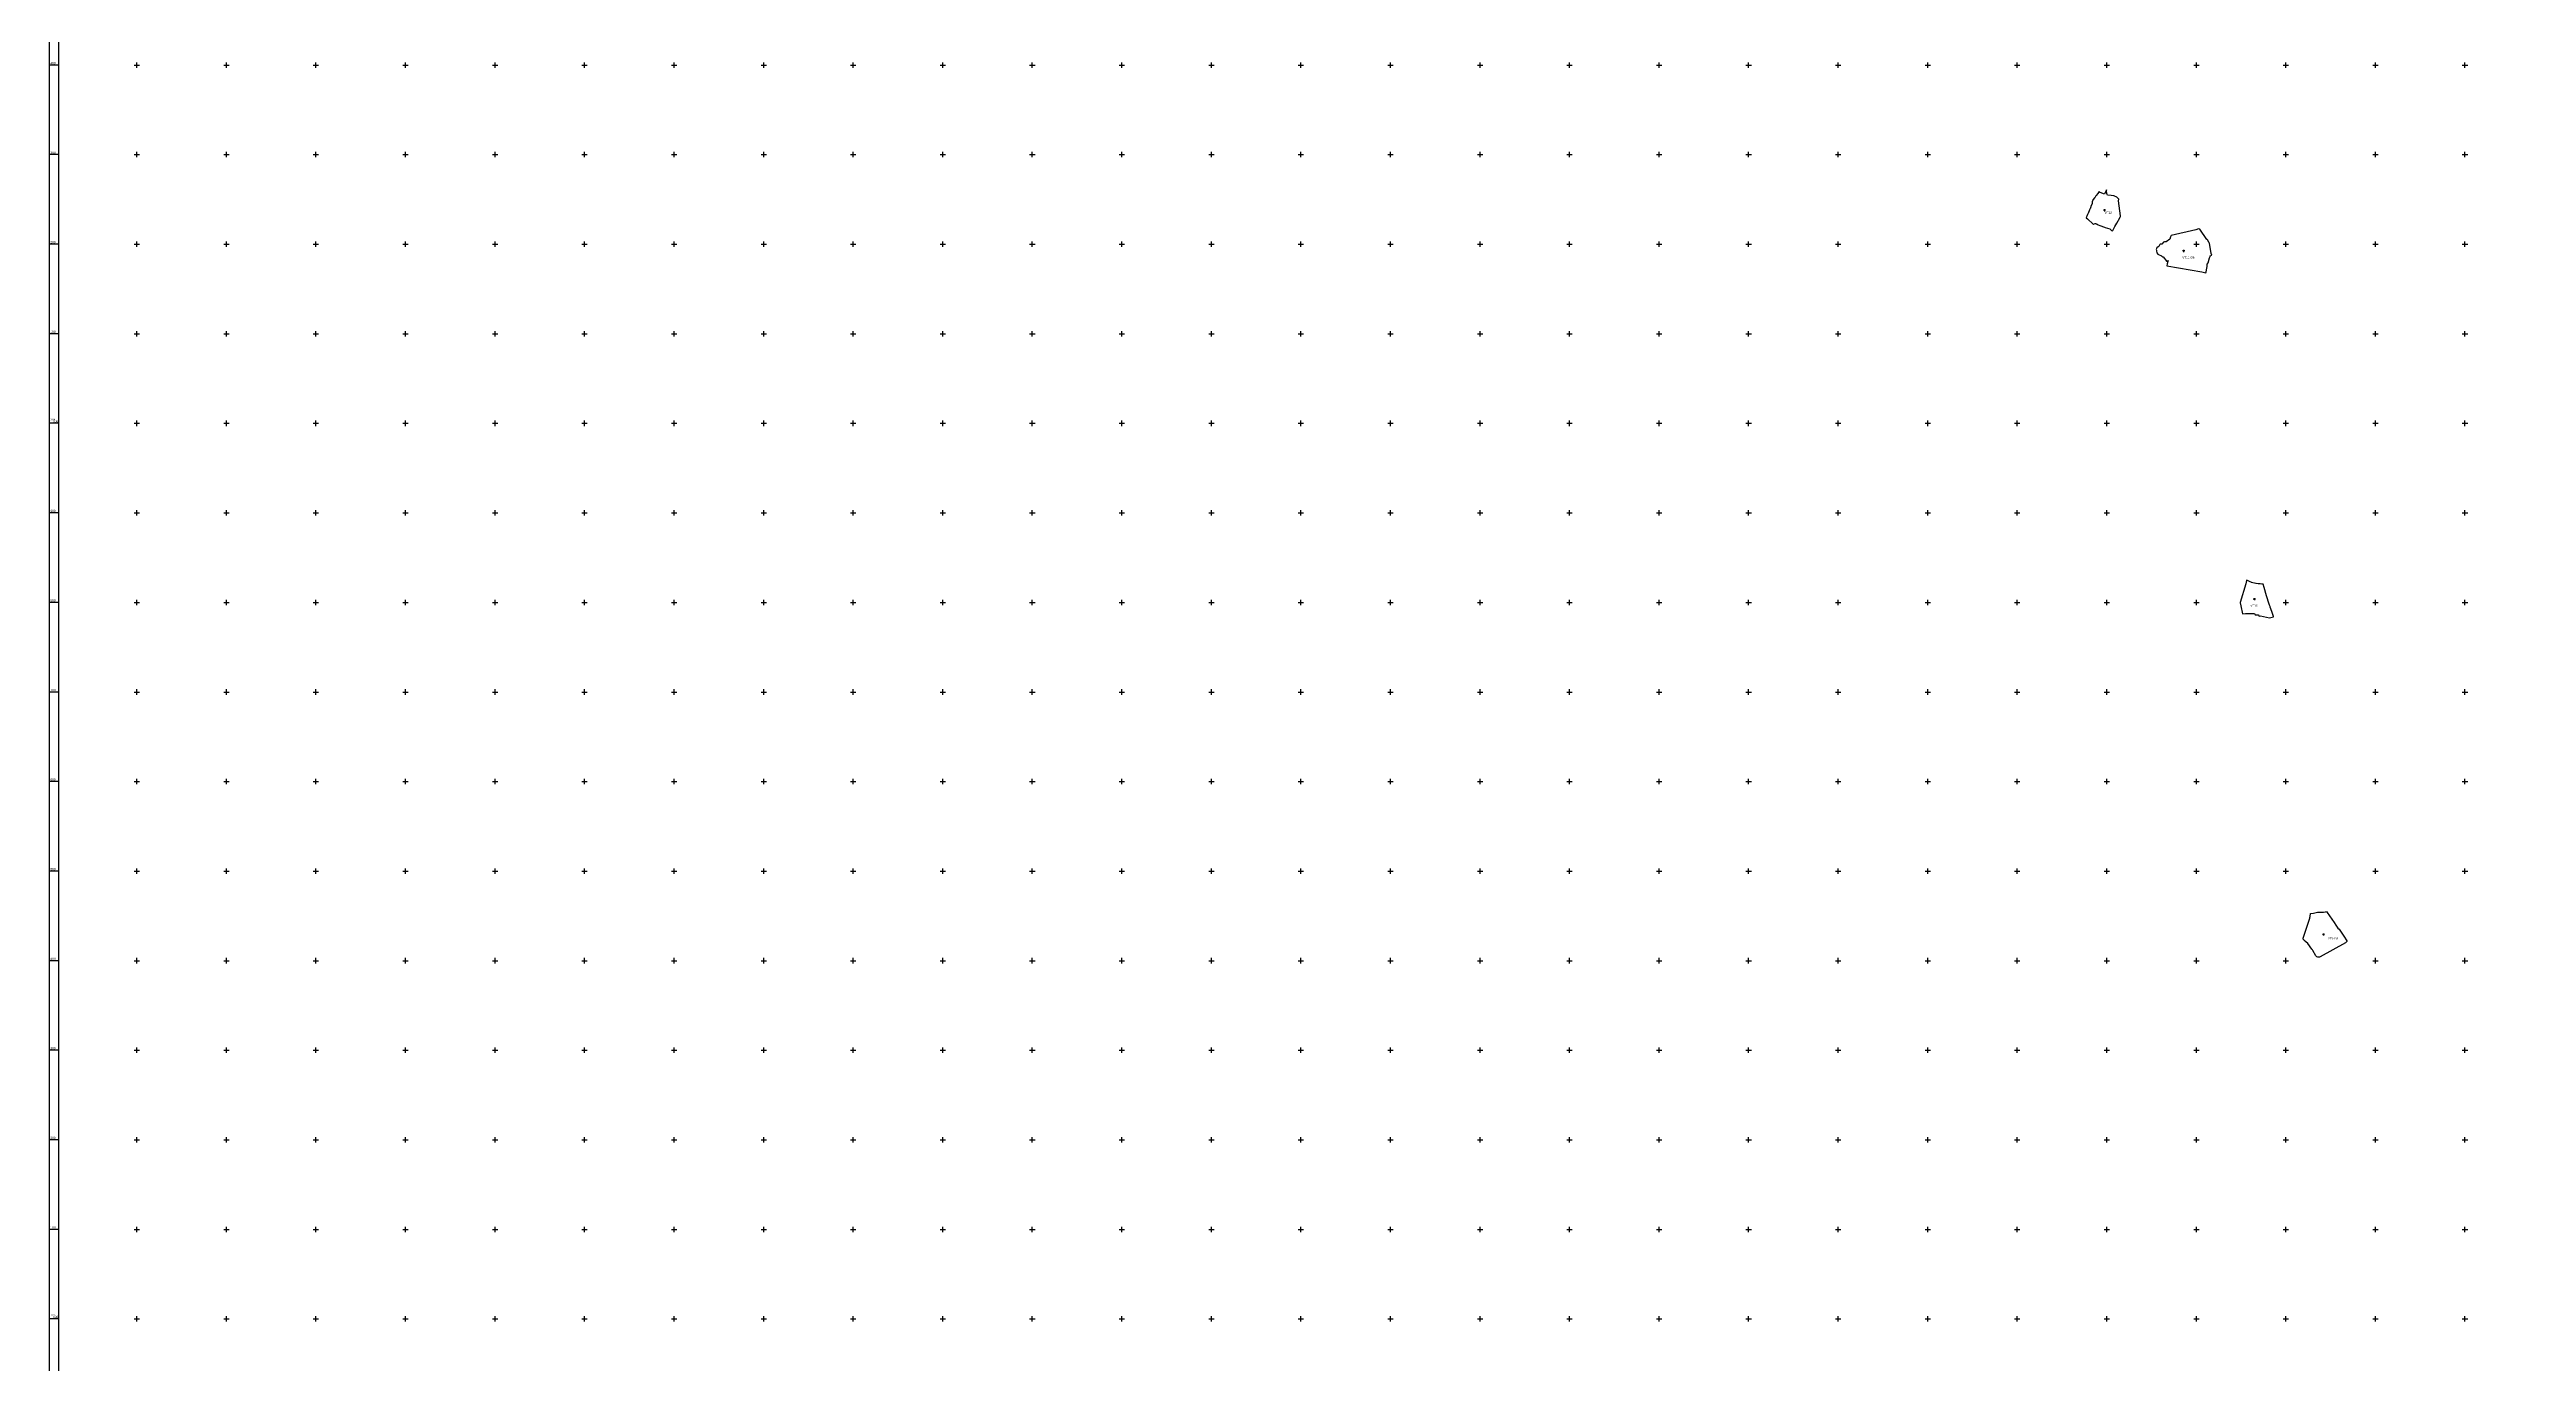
# Model space of a CAD drawing. Extents: x 542197 to 550482, y 1822129 to 1845893.
# Drawn here: x 542202 to 544969, y 1842950 to 1844417 of the extents above; entities that cross this region are included whole.
import ezdxf

# ---------------------------------------------------------------- set-up
doc = ezdxf.new("R2010")
doc.units = 0
for name, color, linetype in [('Level 11', 7, 'Continuous'), ('Level 28', 7, 'Continuous'), ('Level 30', 7, 'Continuous'), ('Level 63', 7, 'Continuous')]:
    doc.layers.add(name, color=color, linetype=linetype)

msp = doc.modelspace()

# ---------------------------------------------------------------- linework, layer by layer
at = {"layer": 'Level 11'}
for p, q in [((544496.8, 1844237.9), (544496.2, 1844237.9)), ((544497.5, 1844238.5), (544496.8, 1844237.9)), ((544496.8, 1844237.9), (544497.5, 1844237.3)), ((544497.5, 1844239.1), (544497.5, 1844238.5)), ((544498.1, 1844237.9), (544497.5, 1844238.5)), ((544497.5, 1844237.3), (544498.1, 1844237.9)), ((544497.5, 1844237.3), (544497.5, 1844236.6)), ((544498.7, 1844237.9), (544498.1, 1844237.9)), ((544585.1, 1844192.5), (544584.5, 1844192.5)), ((544585.7, 1844193.1), (544585.1, 1844192.5)), ((544585.1, 1844192.5), (544585.7, 1844191.9)), ((544585.7, 1844193.7), (544585.7, 1844193.1)), ((544586.4, 1844192.5), (544585.7, 1844193.1)), ((544585.7, 1844191.9), (544586.4, 1844192.5)), ((544585.7, 1844191.9), (544585.7, 1844191.2)), ((544587, 1844192.5), (544586.4, 1844192.5)), ((544664.2, 1843803.7), (544663.6, 1843803.7)), ((544664.8, 1843804.3), (544664.2, 1843803.7)), ((544664.2, 1843803.7), (544664.8, 1843803)), ((544664.8, 1843804.9), (544664.8, 1843804.3)), ((544665.4, 1843803.7), (544664.8, 1843804.3)), ((544664.8, 1843803), (544665.4, 1843803.7)), ((544664.8, 1843803), (544664.8, 1843802.4)), ((544666.1, 1843803.7), (544665.4, 1843803.7)), ((544741.3, 1843429.3), (544740.7, 1843429.3)), ((544741.9, 1843429.9), (544741.3, 1843429.3)), ((544741.3, 1843429.3), (544741.9, 1843428.7)), ((544741.9, 1843430.5), (544741.9, 1843429.9)), ((544742.6, 1843429.3), (544741.9, 1843429.9)), ((544741.9, 1843428.7), (544742.6, 1843429.3)), ((544741.9, 1843428.7), (544741.9, 1843428)), ((544743.2, 1843429.3), (544742.6, 1843429.3))]:
    msp.add_line(p, q, dxfattribs=at)
for centre in [(544497.5, 1844237.9), (544585.7, 1844192.5), (544664.8, 1843803.7), (544741.9, 1843429.3)]:
    msp.add_circle(centre, 0.15, dxfattribs=at)
at = {"layer": 'Level 30'}
for points in [[(544515.3, 1844231.6), (544512.9, 1844248.6), (544513.5, 1844250.4), (544511, 1844252.5), (544510.5, 1844252.8), (544508.7, 1844253.7), (544508.3, 1844253.9), (544507.8, 1844254), (544507.3, 1844254.1), (544504.8, 1844254.5), (544500.7, 1844254.8), (544500.4, 1844255.5), (544499.6, 1844258), (544499.5, 1844259.1), (544499.5, 1844260.7), (544497.3, 1844255.9), (544492.4, 1844257.6), (544491.6, 1844258.7), (544490.1, 1844256.8), (544488.1, 1844254.5), (544487.8, 1844254.1), (544486.8, 1844252.4), (544486.5, 1844252), (544484.4, 1844249.7), (544484.2, 1844249.3), (544483.7, 1844247.2), (544483.7, 1844246.7), (544483.7, 1844245.5), (544483.7, 1844245), (544482.3, 1844242.3), (544482.1, 1844241.8), (544481.3, 1844239.4), (544481, 1844239), (544480.8, 1844238.5), (544479.1, 1844234.4), (544478.9, 1844233.9), (544478.7, 1844233.4), (544478.5, 1844233), (544478.2, 1844232.5), (544476.8, 1844229.4), (544478.4, 1844228.5), (544484.8, 1844222.4), (544484.8, 1844222.4), (544485, 1844222.3), (544487, 1844223), (544487.9, 1844223.2), (544488, 1844222.9), (544489.1, 1844222.2), (544490.4, 1844221.7), (544492.3, 1844220.9), (544497.3, 1844219.1), (544497.4, 1844219.1), (544498.2, 1844218.5), (544503.4, 1844217.1), (544505.4, 1844215.3), (544506, 1844215), (544506.6, 1844215.4), (544507.3, 1844216.7), (544509.1, 1844219.9), (544511.1, 1844223.4), (544512.7, 1844226), (544513.2, 1844226.9), (544514.9, 1844230.2), (544515.2, 1844230.9), (544515.3, 1844231.6)], [(544617.3, 1844187.7), (544616.4, 1844189.5), (544614.6, 1844201.2), (544614.4, 1844201.7), (544612.5, 1844204.7), (544612.2, 1844205.1), (544611.8, 1844205.4), (544603.8, 1844216.7), (544602.3, 1844217.1), (544599.4, 1844215.9), (544571.8, 1844209.8), (544571.3, 1844208.1), (544570.2, 1844205.6), (544566.1, 1844202.5), (544564.4, 1844202.8), (544563.8, 1844202.4), (544563.3, 1844202.1), (544561.3, 1844199.9), (544559.7, 1844199.9), (544559.3, 1844199.6), (544558.2, 1844197.5), (544556.3, 1844196.3), (544555.6, 1844195.6), (544555.3, 1844194.9), (544555.2, 1844194.1), (544555.4, 1844193.4), (544555.5, 1844192.6), (544555.7, 1844190.5), (544555.8, 1844190.3), (544556.9, 1844188.9), (544557.7, 1844188.5), (544560.9, 1844187), (544561.3, 1844186.8), (544562.7, 1844186), (544563.1, 1844185.8), (544566.9, 1844180.8), (544568.4, 1844181.9), (544567.4, 1844178.2), (544566.9, 1844175.9), (544567.1, 1844176), (544606, 1844169.3), (544610.5, 1844167.9), (544611, 1844168.8), (544611.4, 1844171.2), (544612.2, 1844175.2), (544612.1, 1844175.7), (544612, 1844177.3), (544612.2, 1844177.8), (544613.1, 1844179.1), (544614.8, 1844184.8), (544615.3, 1844186.2), (544615.6, 1844187.1), (544617.3, 1844187.7)], [(544686, 1843784.1), (544686, 1843784.4), (544684.1, 1843789.7), (544682.4, 1843794.9), (544682.3, 1843795.4), (544681.8, 1843796.8), (544680, 1843802.6), (544679.8, 1843803), (544678.4, 1843807.3), (544675.8, 1843816.5), (544674.7, 1843820.5), (544673.7, 1843820.3), (544673.2, 1843820.3), (544671.4, 1843820.6), (544669.4, 1843820.7), (544668.9, 1843820.7), (544666.9, 1843821), (544666.4, 1843821.1), (544661.6, 1843822.4), (544661.1, 1843822.6), (544660.2, 1843822.9), (544656.3, 1843824.7), (544655.9, 1843824.5), (544655.1, 1843820.9), (544648.9, 1843799.9), (544648.9, 1843799.7), (544649.7, 1843796.1), (544651.7, 1843787.1), (544654.7, 1843787.8), (544665.1, 1843787.6), (544665.5, 1843786.2), (544669.2, 1843786.1), (544670.3, 1843784.8), (544671.8, 1843785.1), (544681.5, 1843782.7), (544686, 1843784.1)], [(544768, 1843421.5), (544766.7, 1843419.9), (544738.2, 1843404.3), (544737.7, 1843404.1), (544736.7, 1843403.8), (544735.8, 1843403.8), (544734.4, 1843404.4), (544733.3, 1843405.4), (544729.9, 1843411.5), (544729.7, 1843412), (544729.1, 1843412.8), (544724.4, 1843419.2), (544722.1, 1843421.1), (544720.3, 1843422.6), (544719.9, 1843423.2), (544719.4, 1843424.1), (544719.3, 1843425.3), (544726.9, 1843447.5), (544726.7, 1843448.3), (544727, 1843449.4), (544727.4, 1843452.6), (544731, 1843452.9), (544735.1, 1843454.2), (544735.3, 1843454.1), (544739.4, 1843454), (544742.1, 1843454.2), (544744.1, 1843454.5), (544745.4, 1843454.8), (544746.2, 1843453.7), (544753.8, 1843442.7), (544755.7, 1843439.8), (544757.9, 1843436.4), (544759.3, 1843435), (544764.7, 1843427.2), (544767.9, 1843422.1), (544768, 1843421.5)]]:
    msp.add_lwpolyline(points, dxfattribs=at)
at = {"layer": 'Level 63'}
for p, q in [((542212.9, 1844400), (542202.4, 1844400)), ((542297, 1844400), (542303, 1844400)), ((542300, 1844397), (542300, 1844403)), ((542397, 1844400), (542403, 1844400)), ((542400, 1844397), (542400, 1844403)), ((542497, 1844400), (542503, 1844400)), ((542500, 1844397), (542500, 1844403)), ((542597, 1844400), (542603, 1844400)), ((542600, 1844397), (542600, 1844403)), ((542697, 1844400), (542703, 1844400)), ((542700, 1844397), (542700, 1844403)), ((542797, 1844400), (542803, 1844400)), ((542800, 1844397), (542800, 1844403)), ((542897, 1844400), (542903, 1844400)), ((542900, 1844397), (542900, 1844403)), ((542997, 1844400), (543003, 1844400)), ((543000, 1844397), (543000, 1844403)), ((543097, 1844400), (543103, 1844400)), ((543100, 1844397), (543100, 1844403)), ((543197, 1844400), (543203, 1844400)), ((543200, 1844397), (543200, 1844403)), ((543297, 1844400), (543303, 1844400)), ((543300, 1844397), (543300, 1844403)), ((543397, 1844400), (543403, 1844400)), ((543400, 1844397), (543400, 1844403)), ((543497, 1844400), (543503, 1844400)), ((543500, 1844397), (543500, 1844403)), ((543597, 1844400), (543603, 1844400)), ((543600, 1844397), (543600, 1844403)), ((543697, 1844400), (543703, 1844400)), ((543700, 1844397), (543700, 1844403)), ((543797, 1844400), (543803, 1844400)), ((543800, 1844397), (543800, 1844403)), ((543897, 1844400), (543903, 1844400)), ((543900, 1844397), (543900, 1844403)), ((543997, 1844400), (544003, 1844400)), ((544000, 1844397), (544000, 1844403)), ((544097, 1844400), (544103, 1844400)), ((544100, 1844397), (544100, 1844403)), ((544197, 1844400), (544203, 1844400)), ((544200, 1844397), (544200, 1844403)), ((544297, 1844400), (544303, 1844400)), ((544300, 1844397), (544300, 1844403)), ((544397, 1844400), (544403, 1844400)), ((544400, 1844397), (544400, 1844403)), ((544497, 1844400), (544503, 1844400)), ((544500, 1844397), (544500, 1844403)), ((544597, 1844400), (544603, 1844400)), ((544600, 1844397), (544600, 1844403)), ((544697, 1844400), (544703, 1844400)), ((544700, 1844397), (544700, 1844403)), ((544797, 1844400), (544803, 1844400)), ((544800, 1844397), (544800, 1844403)), ((544897, 1844400), (544903, 1844400)), ((544900, 1844397), (544900, 1844403)), ((542212.9, 1844300), (542202.4, 1844300)), ((542297, 1844300), (542303, 1844300)), ((542300, 1844297), (542300, 1844303)), ((542397, 1844300), (542403, 1844300)), ((542400, 1844297), (542400, 1844303)), ((542497, 1844300), (542503, 1844300)), ((542500, 1844297), (542500, 1844303)), ((542597, 1844300), (542603, 1844300)), ((542600, 1844297), (542600, 1844303)), ((542697, 1844300), (542703, 1844300)), ((542700, 1844297), (542700, 1844303)), ((542797, 1844300), (542803, 1844300)), ((542800, 1844297), (542800, 1844303)), ((542897, 1844300), (542903, 1844300)), ((542900, 1844297), (542900, 1844303)), ((542997, 1844300), (543003, 1844300)), ((543000, 1844297), (543000, 1844303)), ((543097, 1844300), (543103, 1844300)), ((543100, 1844297), (543100, 1844303)), ((543197, 1844300), (543203, 1844300)), ((543200, 1844297), (543200, 1844303)), ((543297, 1844300), (543303, 1844300)), ((543300, 1844297), (543300, 1844303)), ((543397, 1844300), (543403, 1844300)), ((543400, 1844297), (543400, 1844303)), ((543497, 1844300), (543503, 1844300)), ((543500, 1844297), (543500, 1844303)), ((543597, 1844300), (543603, 1844300)), ((543600, 1844297), (543600, 1844303)), ((543697, 1844300), (543703, 1844300)), ((543700, 1844297), (543700, 1844303)), ((543797, 1844300), (543803, 1844300)), ((543800, 1844297), (543800, 1844303)), ((543897, 1844300), (543903, 1844300)), ((543900, 1844297), (543900, 1844303)), ((543997, 1844300), (544003, 1844300)), ((544000, 1844297), (544000, 1844303)), ((544097, 1844300), (544103, 1844300)), ((544100, 1844297), (544100, 1844303)), ((544197, 1844300), (544203, 1844300)), ((544200, 1844297), (544200, 1844303)), ((544297, 1844300), (544303, 1844300)), ((544300, 1844297), (544300, 1844303)), ((544397, 1844300), (544403, 1844300)), ((544400, 1844297), (544400, 1844303)), ((544497, 1844300), (544503, 1844300)), ((544500, 1844297), (544500, 1844303)), ((544597, 1844300), (544603, 1844300)), ((544600, 1844297), (544600, 1844303)), ((544697, 1844300), (544703, 1844300)), ((544700, 1844297), (544700, 1844303)), ((544797, 1844300), (544803, 1844300)), ((544800, 1844297), (544800, 1844303)), ((544897, 1844300), (544903, 1844300)), ((544900, 1844297), (544900, 1844303)), ((542300, 1844197), (542300, 1844203)), ((542400, 1844197), (542400, 1844203)), ((542500, 1844197), (542500, 1844203)), ((542600, 1844197), (542600, 1844203)), ((542700, 1844197), (542700, 1844203)), ((542800, 1844197), (542800, 1844203)), ((542900, 1844197), (542900, 1844203)), ((543000, 1844197), (543000, 1844203)), ((543100, 1844197), (543100, 1844203)), ((543200, 1844197), (543200, 1844203)), ((543300, 1844197), (543300, 1844203)), ((543400, 1844197), (543400, 1844203)), ((543500, 1844197), (543500, 1844203)), ((543600, 1844197), (543600, 1844203)), ((543700, 1844197), (543700, 1844203)), ((543800, 1844197), (543800, 1844203)), ((543900, 1844197), (543900, 1844203)), ((544000, 1844197), (544000, 1844203)), ((544100, 1844197), (544100, 1844203)), ((544200, 1844197), (544200, 1844203)), ((544300, 1844197), (544300, 1844203)), ((544400, 1844197), (544400, 1844203)), ((544500, 1844197), (544500, 1844203)), ((544600, 1844197), (544600, 1844203)), ((544700, 1844197), (544700, 1844203)), ((544800, 1844197), (544800, 1844203)), ((544900, 1844197), (544900, 1844203)), ((542212.9, 1844200), (542202.4, 1844200)), ((542297, 1844200), (542303, 1844200)), ((542397, 1844200), (542403, 1844200)), ((542497, 1844200), (542503, 1844200)), ((542597, 1844200), (542603, 1844200)), ((542697, 1844200), (542703, 1844200)), ((542797, 1844200), (542803, 1844200)), ((542897, 1844200), (542903, 1844200)), ((542997, 1844200), (543003, 1844200)), ((543097, 1844200), (543103, 1844200)), ((543197, 1844200), (543203, 1844200)), ((543297, 1844200), (543303, 1844200)), ((543397, 1844200), (543403, 1844200)), ((543497, 1844200), (543503, 1844200)), ((543597, 1844200), (543603, 1844200)), ((543697, 1844200), (543703, 1844200)), ((543797, 1844200), (543803, 1844200)), ((543897, 1844200), (543903, 1844200)), ((543997, 1844200), (544003, 1844200)), ((544097, 1844200), (544103, 1844200)), ((544197, 1844200), (544203, 1844200)), ((544297, 1844200), (544303, 1844200)), ((544397, 1844200), (544403, 1844200)), ((544497, 1844200), (544503, 1844200)), ((544597, 1844200), (544603, 1844200)), ((544697, 1844200), (544703, 1844200)), ((544797, 1844200), (544803, 1844200)), ((544897, 1844200), (544903, 1844200)), ((542212.9, 1844100), (542202.4, 1844100)), ((542297, 1844100), (542303, 1844100)), ((542300, 1844097), (542300, 1844103)), ((542397, 1844100), (542403, 1844100)), ((542400, 1844097), (542400, 1844103)), ((542497, 1844100), (542503, 1844100)), ((542500, 1844097), (542500, 1844103)), ((542597, 1844100), (542603, 1844100)), ((542600, 1844097), (542600, 1844103)), ((542697, 1844100), (542703, 1844100)), ((542700, 1844097), (542700, 1844103)), ((542797, 1844100), (542803, 1844100)), ((542800, 1844097), (542800, 1844103)), ((542897, 1844100), (542903, 1844100)), ((542900, 1844097), (542900, 1844103)), ((542997, 1844100), (543003, 1844100)), ((543000, 1844097), (543000, 1844103)), ((543097, 1844100), (543103, 1844100)), ((543100, 1844097), (543100, 1844103)), ((543197, 1844100), (543203, 1844100)), ((543200, 1844097), (543200, 1844103)), ((543297, 1844100), (543303, 1844100)), ((543300, 1844097), (543300, 1844103)), ((543397, 1844100), (543403, 1844100)), ((543400, 1844097), (543400, 1844103)), ((543497, 1844100), (543503, 1844100)), ((543500, 1844097), (543500, 1844103)), ((543597, 1844100), (543603, 1844100)), ((543600, 1844097), (543600, 1844103)), ((543697, 1844100), (543703, 1844100)), ((543700, 1844097), (543700, 1844103)), ((543797, 1844100), (543803, 1844100)), ((543800, 1844097), (543800, 1844103)), ((543897, 1844100), (543903, 1844100)), ((543900, 1844097), (543900, 1844103)), ((543997, 1844100), (544003, 1844100)), ((544000, 1844097), (544000, 1844103)), ((544097, 1844100), (544103, 1844100)), ((544100, 1844097), (544100, 1844103)), ((544197, 1844100), (544203, 1844100)), ((544200, 1844097), (544200, 1844103)), ((544297, 1844100), (544303, 1844100)), ((544300, 1844097), (544300, 1844103)), ((544397, 1844100), (544403, 1844100)), ((544400, 1844097), (544400, 1844103)), ((544497, 1844100), (544503, 1844100)), ((544500, 1844097), (544500, 1844103)), ((544597, 1844100), (544603, 1844100)), ((544600, 1844097), (544600, 1844103)), ((544697, 1844100), (544703, 1844100)), ((544700, 1844097), (544700, 1844103)), ((544797, 1844100), (544803, 1844100)), ((544800, 1844097), (544800, 1844103)), ((544897, 1844100), (544903, 1844100)), ((544900, 1844097), (544900, 1844103)), ((542212.9, 1844000), (542202.4, 1844000)), ((542297, 1844000), (542303, 1844000)), ((542300, 1843997), (542300, 1844003)), ((542397, 1844000), (542403, 1844000)), ((542400, 1843997), (542400, 1844003)), ((542497, 1844000), (542503, 1844000)), ((542500, 1843997), (542500, 1844003)), ((542597, 1844000), (542603, 1844000)), ((542600, 1843997), (542600, 1844003)), ((542697, 1844000), (542703, 1844000)), ((542700, 1843997), (542700, 1844003)), ((542797, 1844000), (542803, 1844000)), ((542800, 1843997), (542800, 1844003)), ((542897, 1844000), (542903, 1844000)), ((542900, 1843997), (542900, 1844003)), ((542997, 1844000), (543003, 1844000)), ((543000, 1843997), (543000, 1844003)), ((543097, 1844000), (543103, 1844000)), ((543100, 1843997), (543100, 1844003)), ((543197, 1844000), (543203, 1844000)), ((543200, 1843997), (543200, 1844003)), ((543297, 1844000), (543303, 1844000)), ((543300, 1843997), (543300, 1844003)), ((543397, 1844000), (543403, 1844000)), ((543400, 1843997), (543400, 1844003)), ((543497, 1844000), (543503, 1844000)), ((543500, 1843997), (543500, 1844003)), ((543597, 1844000), (543603, 1844000)), ((543600, 1843997), (543600, 1844003)), ((543697, 1844000), (543703, 1844000)), ((543700, 1843997), (543700, 1844003)), ((543797, 1844000), (543803, 1844000)), ((543800, 1843997), (543800, 1844003)), ((543897, 1844000), (543903, 1844000)), ((543900, 1843997), (543900, 1844003)), ((543997, 1844000), (544003, 1844000)), ((544000, 1843997), (544000, 1844003)), ((544097, 1844000), (544103, 1844000)), ((544100, 1843997), (544100, 1844003)), ((544197, 1844000), (544203, 1844000)), ((544200, 1843997), (544200, 1844003)), ((544297, 1844000), (544303, 1844000)), ((544300, 1843997), (544300, 1844003)), ((544397, 1844000), (544403, 1844000)), ((544400, 1843997), (544400, 1844003)), ((544497, 1844000), (544503, 1844000)), ((544500, 1843997), (544500, 1844003)), ((544597, 1844000), (544603, 1844000)), ((544600, 1843997), (544600, 1844003)), ((544697, 1844000), (544703, 1844000)), ((544700, 1843997), (544700, 1844003)), ((544797, 1844000), (544803, 1844000)), ((544800, 1843997), (544800, 1844003)), ((544897, 1844000), (544903, 1844000)), ((544900, 1843997), (544900, 1844003)), ((542212.9, 1843900), (542202.4, 1843900)), ((542297, 1843900), (542303, 1843900)), ((542300, 1843897), (542300, 1843903)), ((542397, 1843900), (542403, 1843900)), ((542400, 1843897), (542400, 1843903)), ((542497, 1843900), (542503, 1843900)), ((542500, 1843897), (542500, 1843903)), ((542597, 1843900), (542603, 1843900)), ((542600, 1843897), (542600, 1843903)), ((542697, 1843900), (542703, 1843900)), ((542700, 1843897), (542700, 1843903)), ((542797, 1843900), (542803, 1843900)), ((542800, 1843897), (542800, 1843903)), ((542897, 1843900), (542903, 1843900)), ((542900, 1843897), (542900, 1843903)), ((542997, 1843900), (543003, 1843900)), ((543000, 1843897), (543000, 1843903)), ((543097, 1843900), (543103, 1843900)), ((543100, 1843897), (543100, 1843903)), ((543197, 1843900), (543203, 1843900)), ((543200, 1843897), (543200, 1843903)), ((543297, 1843900), (543303, 1843900)), ((543300, 1843897), (543300, 1843903)), ((543397, 1843900), (543403, 1843900)), ((543400, 1843897), (543400, 1843903)), ((543497, 1843900), (543503, 1843900)), ((543500, 1843897), (543500, 1843903)), ((543597, 1843900), (543603, 1843900)), ((543600, 1843897), (543600, 1843903)), ((543697, 1843900), (543703, 1843900)), ((543700, 1843897), (543700, 1843903)), ((543797, 1843900), (543803, 1843900)), ((543800, 1843897), (543800, 1843903)), ((543897, 1843900), (543903, 1843900)), ((543900, 1843897), (543900, 1843903)), ((543997, 1843900), (544003, 1843900)), ((544000, 1843897), (544000, 1843903)), ((544097, 1843900), (544103, 1843900)), ((544100, 1843897), (544100, 1843903)), ((544197, 1843900), (544203, 1843900)), ((544200, 1843897), (544200, 1843903)), ((544297, 1843900), (544303, 1843900)), ((544300, 1843897), (544300, 1843903)), ((544397, 1843900), (544403, 1843900)), ((544400, 1843897), (544400, 1843903)), ((544497, 1843900), (544503, 1843900)), ((544500, 1843897), (544500, 1843903)), ((544597, 1843900), (544603, 1843900)), ((544600, 1843897), (544600, 1843903)), ((544697, 1843900), (544703, 1843900)), ((544700, 1843897), (544700, 1843903)), ((544797, 1843900), (544803, 1843900)), ((544800, 1843897), (544800, 1843903)), ((544897, 1843900), (544903, 1843900)), ((544900, 1843897), (544900, 1843903)), ((542212.9, 1843800), (542202.4, 1843800)), ((542297, 1843800), (542303, 1843800)), ((542300, 1843797), (542300, 1843803)), ((542397, 1843800), (542403, 1843800)), ((542400, 1843797), (542400, 1843803)), ((542497, 1843800), (542503, 1843800)), ((542500, 1843797), (542500, 1843803)), ((542597, 1843800), (542603, 1843800)), ((542600, 1843797), (542600, 1843803)), ((542697, 1843800), (542703, 1843800)), ((542700, 1843797), (542700, 1843803)), ((542797, 1843800), (542803, 1843800)), ((542800, 1843797), (542800, 1843803)), ((542897, 1843800), (542903, 1843800)), ((542900, 1843797), (542900, 1843803)), ((542997, 1843800), (543003, 1843800)), ((543000, 1843797), (543000, 1843803)), ((543097, 1843800), (543103, 1843800)), ((543100, 1843797), (543100, 1843803)), ((543197, 1843800), (543203, 1843800)), ((543200, 1843797), (543200, 1843803)), ((543297, 1843800), (543303, 1843800)), ((543300, 1843797), (543300, 1843803)), ((543397, 1843800), (543403, 1843800)), ((543400, 1843797), (543400, 1843803)), ((543497, 1843800), (543503, 1843800)), ((543500, 1843797), (543500, 1843803)), ((543597, 1843800), (543603, 1843800)), ((543600, 1843797), (543600, 1843803)), ((543697, 1843800), (543703, 1843800)), ((543700, 1843797), (543700, 1843803)), ((543797, 1843800), (543803, 1843800)), ((543800, 1843797), (543800, 1843803)), ((543897, 1843800), (543903, 1843800)), ((543900, 1843797), (543900, 1843803)), ((543997, 1843800), (544003, 1843800)), ((544000, 1843797), (544000, 1843803)), ((544097, 1843800), (544103, 1843800)), ((544100, 1843797), (544100, 1843803)), ((544197, 1843800), (544203, 1843800)), ((544200, 1843797), (544200, 1843803)), ((544297, 1843800), (544303, 1843800)), ((544300, 1843797), (544300, 1843803)), ((544397, 1843800), (544403, 1843800)), ((544400, 1843797), (544400, 1843803)), ((544497, 1843800), (544503, 1843800)), ((544500, 1843797), (544500, 1843803)), ((544597, 1843800), (544603, 1843800)), ((544600, 1843797), (544600, 1843803)), ((544697, 1843800), (544703, 1843800)), ((544700, 1843797), (544700, 1843803)), ((544797, 1843800), (544803, 1843800)), ((544800, 1843797), (544800, 1843803)), ((544897, 1843800), (544903, 1843800)), ((544900, 1843797), (544900, 1843803)), ((542212.9, 1843700), (542202.4, 1843700)), ((542297, 1843700), (542303, 1843700)), ((542300, 1843697), (542300, 1843703)), ((542397, 1843700), (542403, 1843700)), ((542400, 1843697), (542400, 1843703)), ((542497, 1843700), (542503, 1843700)), ((542500, 1843697), (542500, 1843703)), ((542597, 1843700), (542603, 1843700)), ((542600, 1843697), (542600, 1843703)), ((542697, 1843700), (542703, 1843700)), ((542700, 1843697), (542700, 1843703)), ((542797, 1843700), (542803, 1843700)), ((542800, 1843697), (542800, 1843703)), ((542897, 1843700), (542903, 1843700)), ((542900, 1843697), (542900, 1843703)), ((542997, 1843700), (543003, 1843700)), ((543000, 1843697), (543000, 1843703)), ((543097, 1843700), (543103, 1843700)), ((543100, 1843697), (543100, 1843703)), ((543197, 1843700), (543203, 1843700)), ((543200, 1843697), (543200, 1843703)), ((543297, 1843700), (543303, 1843700)), ((543300, 1843697), (543300, 1843703)), ((543397, 1843700), (543403, 1843700)), ((543400, 1843697), (543400, 1843703)), ((543497, 1843700), (543503, 1843700)), ((543500, 1843697), (543500, 1843703)), ((543597, 1843700), (543603, 1843700)), ((543600, 1843697), (543600, 1843703)), ((543697, 1843700), (543703, 1843700)), ((543700, 1843697), (543700, 1843703)), ((543797, 1843700), (543803, 1843700)), ((543800, 1843697), (543800, 1843703)), ((543897, 1843700), (543903, 1843700)), ((543900, 1843697), (543900, 1843703)), ((543997, 1843700), (544003, 1843700)), ((544000, 1843697), (544000, 1843703)), ((544097, 1843700), (544103, 1843700)), ((544100, 1843697), (544100, 1843703)), ((544197, 1843700), (544203, 1843700)), ((544200, 1843697), (544200, 1843703)), ((544297, 1843700), (544303, 1843700)), ((544300, 1843697), (544300, 1843703)), ((544397, 1843700), (544403, 1843700)), ((544400, 1843697), (544400, 1843703)), ((544497, 1843700), (544503, 1843700)), ((544500, 1843697), (544500, 1843703)), ((544597, 1843700), (544603, 1843700)), ((544600, 1843697), (544600, 1843703)), ((544697, 1843700), (544703, 1843700)), ((544700, 1843697), (544700, 1843703)), ((544797, 1843700), (544803, 1843700)), ((544800, 1843697), (544800, 1843703)), ((544897, 1843700), (544903, 1843700)), ((544900, 1843697), (544900, 1843703)), ((542212.9, 1843600), (542202.4, 1843600)), ((542297, 1843600), (542303, 1843600)), ((542300, 1843597), (542300, 1843603)), ((542397, 1843600), (542403, 1843600)), ((542400, 1843597), (542400, 1843603)), ((542497, 1843600), (542503, 1843600)), ((542500, 1843597), (542500, 1843603)), ((542597, 1843600), (542603, 1843600)), ((542600, 1843597), (542600, 1843603)), ((542697, 1843600), (542703, 1843600)), ((542700, 1843597), (542700, 1843603)), ((542797, 1843600), (542803, 1843600)), ((542800, 1843597), (542800, 1843603)), ((542897, 1843600), (542903, 1843600)), ((542900, 1843597), (542900, 1843603)), ((542997, 1843600), (543003, 1843600)), ((543000, 1843597), (543000, 1843603)), ((543097, 1843600), (543103, 1843600)), ((543100, 1843597), (543100, 1843603)), ((543197, 1843600), (543203, 1843600)), ((543200, 1843597), (543200, 1843603)), ((543297, 1843600), (543303, 1843600)), ((543300, 1843597), (543300, 1843603)), ((543397, 1843600), (543403, 1843600)), ((543400, 1843597), (543400, 1843603)), ((543497, 1843600), (543503, 1843600)), ((543500, 1843597), (543500, 1843603)), ((543597, 1843600), (543603, 1843600)), ((543600, 1843597), (543600, 1843603)), ((543697, 1843600), (543703, 1843600)), ((543700, 1843597), (543700, 1843603)), ((543797, 1843600), (543803, 1843600)), ((543800, 1843597), (543800, 1843603)), ((543897, 1843600), (543903, 1843600)), ((543900, 1843597), (543900, 1843603)), ((543997, 1843600), (544003, 1843600)), ((544000, 1843597), (544000, 1843603)), ((544097, 1843600), (544103, 1843600)), ((544100, 1843597), (544100, 1843603)), ((544197, 1843600), (544203, 1843600)), ((544200, 1843597), (544200, 1843603)), ((544297, 1843600), (544303, 1843600)), ((544300, 1843597), (544300, 1843603)), ((544397, 1843600), (544403, 1843600)), ((544400, 1843597), (544400, 1843603)), ((544497, 1843600), (544503, 1843600)), ((544500, 1843597), (544500, 1843603)), ((544597, 1843600), (544603, 1843600)), ((544600, 1843597), (544600, 1843603)), ((544697, 1843600), (544703, 1843600)), ((544700, 1843597), (544700, 1843603)), ((544797, 1843600), (544803, 1843600)), ((544800, 1843597), (544800, 1843603)), ((544897, 1843600), (544903, 1843600)), ((544900, 1843597), (544900, 1843603)), ((542212.9, 1843500), (542202.4, 1843500)), ((542297, 1843500), (542303, 1843500)), ((542300, 1843497), (542300, 1843503)), ((542397, 1843500), (542403, 1843500)), ((542400, 1843497), (542400, 1843503)), ((542497, 1843500), (542503, 1843500)), ((542500, 1843497), (542500, 1843503)), ((542597, 1843500), (542603, 1843500)), ((542600, 1843497), (542600, 1843503)), ((542697, 1843500), (542703, 1843500)), ((542700, 1843497), (542700, 1843503)), ((542797, 1843500), (542803, 1843500)), ((542800, 1843497), (542800, 1843503)), ((542897, 1843500), (542903, 1843500)), ((542900, 1843497), (542900, 1843503)), ((542997, 1843500), (543003, 1843500)), ((543000, 1843497), (543000, 1843503)), ((543097, 1843500), (543103, 1843500)), ((543100, 1843497), (543100, 1843503)), ((543197, 1843500), (543203, 1843500)), ((543200, 1843497), (543200, 1843503)), ((543297, 1843500), (543303, 1843500)), ((543300, 1843497), (543300, 1843503)), ((543397, 1843500), (543403, 1843500)), ((543400, 1843497), (543400, 1843503)), ((543497, 1843500), (543503, 1843500)), ((543500, 1843497), (543500, 1843503)), ((543597, 1843500), (543603, 1843500)), ((543600, 1843497), (543600, 1843503)), ((543697, 1843500), (543703, 1843500)), ((543700, 1843497), (543700, 1843503)), ((543797, 1843500), (543803, 1843500)), ((543800, 1843497), (543800, 1843503)), ((543897, 1843500), (543903, 1843500)), ((543900, 1843497), (543900, 1843503)), ((543997, 1843500), (544003, 1843500)), ((544000, 1843497), (544000, 1843503)), ((544097, 1843500), (544103, 1843500)), ((544100, 1843497), (544100, 1843503)), ((544197, 1843500), (544203, 1843500)), ((544200, 1843497), (544200, 1843503)), ((544297, 1843500), (544303, 1843500)), ((544300, 1843497), (544300, 1843503)), ((544397, 1843500), (544403, 1843500)), ((544400, 1843497), (544400, 1843503)), ((544497, 1843500), (544503, 1843500)), ((544500, 1843497), (544500, 1843503)), ((544597, 1843500), (544603, 1843500)), ((544600, 1843497), (544600, 1843503)), ((544697, 1843500), (544703, 1843500)), ((544700, 1843497), (544700, 1843503)), ((544797, 1843500), (544803, 1843500)), ((544800, 1843497), (544800, 1843503)), ((544897, 1843500), (544903, 1843500)), ((544900, 1843497), (544900, 1843503)), ((542212.9, 1843400), (542202.4, 1843400)), ((542297, 1843400), (542303, 1843400)), ((542300, 1843397), (542300, 1843403)), ((542397, 1843400), (542403, 1843400)), ((542400, 1843397), (542400, 1843403)), ((542497, 1843400), (542503, 1843400)), ((542500, 1843397), (542500, 1843403)), ((542597, 1843400), (542603, 1843400)), ((542600, 1843397), (542600, 1843403)), ((542697, 1843400), (542703, 1843400)), ((542700, 1843397), (542700, 1843403)), ((542797, 1843400), (542803, 1843400)), ((542800, 1843397), (542800, 1843403)), ((542897, 1843400), (542903, 1843400)), ((542900, 1843397), (542900, 1843403)), ((542997, 1843400), (543003, 1843400)), ((543000, 1843397), (543000, 1843403)), ((543097, 1843400), (543103, 1843400)), ((543100, 1843397), (543100, 1843403)), ((543197, 1843400), (543203, 1843400)), ((543200, 1843397), (543200, 1843403)), ((543297, 1843400), (543303, 1843400)), ((543300, 1843397), (543300, 1843403)), ((543397, 1843400), (543403, 1843400)), ((543400, 1843397), (543400, 1843403)), ((543497, 1843400), (543503, 1843400)), ((543500, 1843397), (543500, 1843403)), ((543597, 1843400), (543603, 1843400)), ((543600, 1843397), (543600, 1843403)), ((543697, 1843400), (543703, 1843400)), ((543700, 1843397), (543700, 1843403)), ((543797, 1843400), (543803, 1843400)), ((543800, 1843397), (543800, 1843403)), ((543897, 1843400), (543903, 1843400)), ((543900, 1843397), (543900, 1843403)), ((543997, 1843400), (544003, 1843400)), ((544000, 1843397), (544000, 1843403)), ((544097, 1843400), (544103, 1843400)), ((544100, 1843397), (544100, 1843403)), ((544197, 1843400), (544203, 1843400)), ((544200, 1843397), (544200, 1843403)), ((544297, 1843400), (544303, 1843400)), ((544300, 1843397), (544300, 1843403)), ((544397, 1843400), (544403, 1843400)), ((544400, 1843397), (544400, 1843403)), ((544497, 1843400), (544503, 1843400)), ((544500, 1843397), (544500, 1843403)), ((544597, 1843400), (544603, 1843400)), ((544600, 1843397), (544600, 1843403)), ((544697, 1843400), (544703, 1843400)), ((544700, 1843397), (544700, 1843403)), ((544797, 1843400), (544803, 1843400)), ((544800, 1843397), (544800, 1843403)), ((544897, 1843400), (544903, 1843400)), ((544900, 1843397), (544900, 1843403)), ((542212.9, 1843300), (542202.4, 1843300)), ((542297, 1843300), (542303, 1843300)), ((542300, 1843297), (542300, 1843303)), ((542397, 1843300), (542403, 1843300)), ((542400, 1843297), (542400, 1843303)), ((542497, 1843300), (542503, 1843300)), ((542500, 1843297), (542500, 1843303)), ((542597, 1843300), (542603, 1843300)), ((542600, 1843297), (542600, 1843303)), ((542697, 1843300), (542703, 1843300)), ((542700, 1843297), (542700, 1843303)), ((542797, 1843300), (542803, 1843300)), ((542800, 1843297), (542800, 1843303)), ((542897, 1843300), (542903, 1843300)), ((542900, 1843297), (542900, 1843303)), ((542997, 1843300), (543003, 1843300)), ((543000, 1843297), (543000, 1843303)), ((543097, 1843300), (543103, 1843300)), ((543100, 1843297), (543100, 1843303)), ((543197, 1843300), (543203, 1843300)), ((543200, 1843297), (543200, 1843303)), ((543297, 1843300), (543303, 1843300)), ((543300, 1843297), (543300, 1843303)), ((543397, 1843300), (543403, 1843300)), ((543400, 1843297), (543400, 1843303)), ((543497, 1843300), (543503, 1843300)), ((543500, 1843297), (543500, 1843303)), ((543597, 1843300), (543603, 1843300)), ((543600, 1843297), (543600, 1843303)), ((543697, 1843300), (543703, 1843300)), ((543700, 1843297), (543700, 1843303)), ((543797, 1843300), (543803, 1843300)), ((543800, 1843297), (543800, 1843303)), ((543897, 1843300), (543903, 1843300)), ((543900, 1843297), (543900, 1843303)), ((543997, 1843300), (544003, 1843300)), ((544000, 1843297), (544000, 1843303)), ((544097, 1843300), (544103, 1843300)), ((544100, 1843297), (544100, 1843303)), ((544197, 1843300), (544203, 1843300)), ((544200, 1843297), (544200, 1843303)), ((544297, 1843300), (544303, 1843300)), ((544300, 1843297), (544300, 1843303)), ((544397, 1843300), (544403, 1843300)), ((544400, 1843297), (544400, 1843303)), ((544497, 1843300), (544503, 1843300)), ((544500, 1843297), (544500, 1843303)), ((544597, 1843300), (544603, 1843300)), ((544600, 1843297), (544600, 1843303)), ((544697, 1843300), (544703, 1843300)), ((544700, 1843297), (544700, 1843303)), ((544797, 1843300), (544803, 1843300)), ((544800, 1843297), (544800, 1843303)), ((544897, 1843300), (544903, 1843300)), ((544900, 1843297), (544900, 1843303)), ((542212.9, 1843200), (542202.4, 1843200)), ((542297, 1843200), (542303, 1843200)), ((542300, 1843197), (542300, 1843203)), ((542397, 1843200), (542403, 1843200)), ((542400, 1843197), (542400, 1843203)), ((542497, 1843200), (542503, 1843200)), ((542500, 1843197), (542500, 1843203)), ((542597, 1843200), (542603, 1843200)), ((542600, 1843197), (542600, 1843203)), ((542697, 1843200), (542703, 1843200)), ((542700, 1843197), (542700, 1843203)), ((542797, 1843200), (542803, 1843200)), ((542800, 1843197), (542800, 1843203)), ((542897, 1843200), (542903, 1843200)), ((542900, 1843197), (542900, 1843203)), ((542997, 1843200), (543003, 1843200)), ((543000, 1843197), (543000, 1843203)), ((543097, 1843200), (543103, 1843200)), ((543100, 1843197), (543100, 1843203)), ((543197, 1843200), (543203, 1843200)), ((543200, 1843197), (543200, 1843203)), ((543297, 1843200), (543303, 1843200)), ((543300, 1843197), (543300, 1843203)), ((543397, 1843200), (543403, 1843200)), ((543400, 1843197), (543400, 1843203)), ((543497, 1843200), (543503, 1843200)), ((543500, 1843197), (543500, 1843203)), ((543597, 1843200), (543603, 1843200)), ((543600, 1843197), (543600, 1843203)), ((543697, 1843200), (543703, 1843200)), ((543700, 1843197), (543700, 1843203)), ((543797, 1843200), (543803, 1843200)), ((543800, 1843197), (543800, 1843203)), ((543897, 1843200), (543903, 1843200)), ((543900, 1843197), (543900, 1843203)), ((543997, 1843200), (544003, 1843200)), ((544000, 1843197), (544000, 1843203)), ((544097, 1843200), (544103, 1843200)), ((544100, 1843197), (544100, 1843203)), ((544197, 1843200), (544203, 1843200)), ((544200, 1843197), (544200, 1843203)), ((544297, 1843200), (544303, 1843200)), ((544300, 1843197), (544300, 1843203)), ((544397, 1843200), (544403, 1843200)), ((544400, 1843197), (544400, 1843203)), ((544497, 1843200), (544503, 1843200)), ((544500, 1843197), (544500, 1843203)), ((544597, 1843200), (544603, 1843200)), ((544600, 1843197), (544600, 1843203)), ((544697, 1843200), (544703, 1843200)), ((544700, 1843197), (544700, 1843203)), ((544797, 1843200), (544803, 1843200)), ((544800, 1843197), (544800, 1843203)), ((544897, 1843200), (544903, 1843200)), ((544900, 1843197), (544900, 1843203)), ((542212.9, 1843100), (542202.4, 1843100)), ((542297, 1843100), (542303, 1843100)), ((542300, 1843097), (542300, 1843103)), ((542397, 1843100), (542403, 1843100)), ((542400, 1843097), (542400, 1843103)), ((542497, 1843100), (542503, 1843100)), ((542500, 1843097), (542500, 1843103)), ((542597, 1843100), (542603, 1843100)), ((542600, 1843097), (542600, 1843103)), ((542697, 1843100), (542703, 1843100)), ((542700, 1843097), (542700, 1843103)), ((542797, 1843100), (542803, 1843100)), ((542800, 1843097), (542800, 1843103)), ((542897, 1843100), (542903, 1843100)), ((542900, 1843097), (542900, 1843103)), ((542997, 1843100), (543003, 1843100)), ((543000, 1843097), (543000, 1843103)), ((543097, 1843100), (543103, 1843100)), ((543100, 1843097), (543100, 1843103)), ((543197, 1843100), (543203, 1843100)), ((543200, 1843097), (543200, 1843103)), ((543297, 1843100), (543303, 1843100)), ((543300, 1843097), (543300, 1843103)), ((543397, 1843100), (543403, 1843100)), ((543400, 1843097), (543400, 1843103)), ((543497, 1843100), (543503, 1843100)), ((543500, 1843097), (543500, 1843103)), ((543597, 1843100), (543603, 1843100)), ((543600, 1843097), (543600, 1843103)), ((543697, 1843100), (543703, 1843100)), ((543700, 1843097), (543700, 1843103)), ((543797, 1843100), (543803, 1843100)), ((543800, 1843097), (543800, 1843103)), ((543897, 1843100), (543903, 1843100)), ((543900, 1843097), (543900, 1843103)), ((543997, 1843100), (544003, 1843100)), ((544000, 1843097), (544000, 1843103)), ((544097, 1843100), (544103, 1843100)), ((544100, 1843097), (544100, 1843103)), ((544197, 1843100), (544203, 1843100)), ((544200, 1843097), (544200, 1843103)), ((544297, 1843100), (544303, 1843100)), ((544300, 1843097), (544300, 1843103)), ((544397, 1843100), (544403, 1843100)), ((544400, 1843097), (544400, 1843103)), ((544497, 1843100), (544503, 1843100)), ((544500, 1843097), (544500, 1843103)), ((544597, 1843100), (544603, 1843100)), ((544600, 1843097), (544600, 1843103)), ((544697, 1843100), (544703, 1843100)), ((544700, 1843097), (544700, 1843103)), ((544797, 1843100), (544803, 1843100)), ((544800, 1843097), (544800, 1843103)), ((544897, 1843100), (544903, 1843100)), ((544900, 1843097), (544900, 1843103)), ((542212.9, 1843000), (542202.4, 1843000)), ((542297, 1843000), (542303, 1843000)), ((542300, 1842997), (542300, 1843003)), ((542397, 1843000), (542403, 1843000)), ((542400, 1842997), (542400, 1843003)), ((542497, 1843000), (542503, 1843000)), ((542500, 1842997), (542500, 1843003)), ((542597, 1843000), (542603, 1843000)), ((542600, 1842997), (542600, 1843003)), ((542697, 1843000), (542703, 1843000)), ((542700, 1842997), (542700, 1843003)), ((542797, 1843000), (542803, 1843000)), ((542800, 1842997), (542800, 1843003)), ((542897, 1843000), (542903, 1843000)), ((542900, 1842997), (542900, 1843003)), ((542997, 1843000), (543003, 1843000)), ((543000, 1842997), (543000, 1843003)), ((543097, 1843000), (543103, 1843000)), ((543100, 1842997), (543100, 1843003)), ((543197, 1843000), (543203, 1843000)), ((543200, 1842997), (543200, 1843003)), ((543297, 1843000), (543303, 1843000)), ((543300, 1842997), (543300, 1843003)), ((543397, 1843000), (543403, 1843000)), ((543400, 1842997), (543400, 1843003)), ((543497, 1843000), (543503, 1843000)), ((543500, 1842997), (543500, 1843003)), ((543597, 1843000), (543603, 1843000)), ((543600, 1842997), (543600, 1843003)), ((543697, 1843000), (543703, 1843000)), ((543700, 1842997), (543700, 1843003)), ((543797, 1843000), (543803, 1843000)), ((543800, 1842997), (543800, 1843003)), ((543897, 1843000), (543903, 1843000)), ((543900, 1842997), (543900, 1843003)), ((543997, 1843000), (544003, 1843000)), ((544000, 1842997), (544000, 1843003)), ((544097, 1843000), (544103, 1843000)), ((544100, 1842997), (544100, 1843003)), ((544197, 1843000), (544203, 1843000)), ((544200, 1842997), (544200, 1843003)), ((544297, 1843000), (544303, 1843000)), ((544300, 1842997), (544300, 1843003)), ((544397, 1843000), (544403, 1843000)), ((544400, 1842997), (544400, 1843003)), ((544497, 1843000), (544503, 1843000)), ((544500, 1842997), (544500, 1843003)), ((544597, 1843000), (544603, 1843000)), ((544600, 1842997), (544600, 1843003)), ((544697, 1843000), (544703, 1843000)), ((544700, 1842997), (544700, 1843003)), ((544797, 1843000), (544803, 1843000)), ((544800, 1842997), (544800, 1843003)), ((544897, 1843000), (544903, 1843000)), ((544900, 1842997), (544900, 1843003))]:
    msp.add_line(p, q, dxfattribs=at)
for points in [[(542202.4, 1845862.3), (550399.9, 1845862.3), (550399.9, 1839658.4), (542202.4, 1839658.4), (542202.4, 1845862.3)], [(542212.9, 1845851.8), (550389.4, 1845851.8), (550389.4, 1839668.9), (542212.9, 1839668.9), (542212.9, 1845851.8)]]:
    msp.add_lwpolyline(points, dxfattribs=at)

# ---------------------------------------------------------------- texts
at = {"layer": 'Level 28'}
for s, p in [('VT12', (544497.7, 1844233.9)), ('VT11-G6', (544584.3, 1844184)), ('VT10', (544660.4, 1843795.1)), ('VT9-G5', (544746.8, 1843423.7))]:
    msp.add_text(s, height=2.42, dxfattribs=at).set_placement(p)
at = {"layer": 'Level 63'}
for s, height, p in [('400', 2.5, (542203.4, 1844401)), ('300', 2.5, (542203.4, 1844301)), ('200', 2.5, (542203.4, 1844201)), ('100', 2.5, (542203.4, 1844101)), ('1844', 1.75, (542203.4, 1844003.5)), ('000', 2.5, (542206.3, 1844001)), ('900', 2.5, (542203.4, 1843901)), ('800', 2.5, (542203.4, 1843801)), ('700', 2.5, (542203.4, 1843701)), ('600', 2.5, (542203.4, 1843601)), ('500', 2.5, (542203.4, 1843501)), ('400', 2.5, (542203.4, 1843401)), ('300', 2.5, (542203.4, 1843301)), ('200', 2.5, (542203.4, 1843201)), ('100', 2.5, (542203.4, 1843101)), ('1843', 1.75, (542203.4, 1843003.5)), ('000', 2.5, (542206.3, 1843001))]:
    msp.add_text(s, height=height, dxfattribs=at).set_placement(p)

doc.saveas('drawing.dxf')
